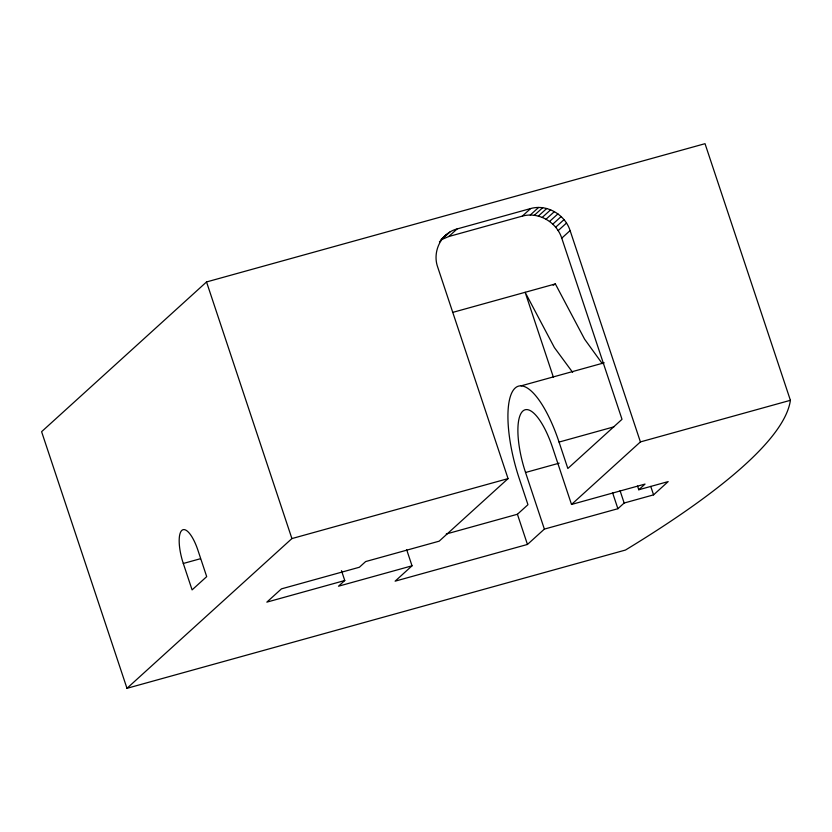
<?xml version="1.0" encoding="UTF-8"?>
<svg xmlns="http://www.w3.org/2000/svg" width="832" height="832" viewBox="0 0 832 832"><rect width="100%" height="100%" fill="white"/><g stroke="black" fill="none" stroke-linecap="round" stroke-linejoin="round"><path stroke-width="1.25" d="M406.702 549.817L412.027 565.812L395.117 581.162L527.457 544.45L544.367 529.1L525.543 472.493A52.291 16.578 74.5 0 1 522.787 411.112A52.291 16.578 74.5 0 1 552.677 447.855L571.511 504.462L640.411 441.917L570.107 230.578C565.001 214.604 547.05 203.913 530.65 208.541L457.132 228.935C440.929 233.022 432.099 251.919 437.757 267.28L508.061 478.618L439.171 541.174L365.643 561.569L359.382 567.247L281.445 588.869L266.833 602.139L344.77 580.518L341.494 570.669M206.534 281.954L41.6 431.694L126.974 688.314L625.466 550.046A1275.331 190.705 -18.4 0 0 790.4 400.306L705.026 143.686L206.534 281.954L291.907 538.574L126.974 688.314M440.981 239.585L446.638 234.354M449.862 232.076L441.511 239.658L448.781 236.517L522.298 216.122C538.699 211.494 556.65 222.186 561.756 238.16L622.014 419.307L567.84 468.489L559.052 442.073A76.846 24.357 74.5 0 0 515.133 388.076A76.846 24.357 74.5 0 0 519.168 478.275L527.956 504.691L517.421 514.259L446.254 533.998M439.442 241.821L441.303 240.136M448.781 236.517L457.132 228.935M522.298 216.122L530.65 208.541M530.254 215.041L538.606 207.459M534.321 215.301L542.672 207.719M538.356 216.091L546.707 208.51M542.277 217.391L550.628 209.81M546.042 219.201L554.393 211.619M549.567 221.458L557.918 213.876M552.791 224.151L561.142 216.57M555.672 227.219L564.023 219.638M558.158 230.62L566.509 223.038M561.756 238.16L570.107 230.578M344.77 580.518L338.499 586.206L412.027 565.812M544.367 529.1L617.895 508.706L624.156 503.027L653.567 494.863L668.179 481.593L638.778 489.757L637.551 486.065M638.778 489.757L645.039 484.068L571.511 504.462M553.176 285.282L555.36 283.92L584.605 339.186L602.306 363.667M452.525 312.447L555.36 283.92M521.102 385.85L604.198 362.804M559.052 442.073L613.881 426.858M183.3 563.472A28.153 8.923 74.5 0 1 181.813 530.421A28.153 8.923 74.5 0 1 197.912 550.202L206.7 576.618L192.088 589.888L183.3 563.472L200.45 558.719M525.543 472.493L559.187 463.164M291.907 538.574L508.061 478.618M640.411 441.917L790.4 400.306M572.655 372.372L554.393 347.568L525.148 292.302L553.394 377.218M650.759 486.408L653.567 494.863M620.069 490.714L624.156 503.027M612.57 492.71L617.895 508.706M517.421 514.259L527.457 544.45"/></g></svg>
